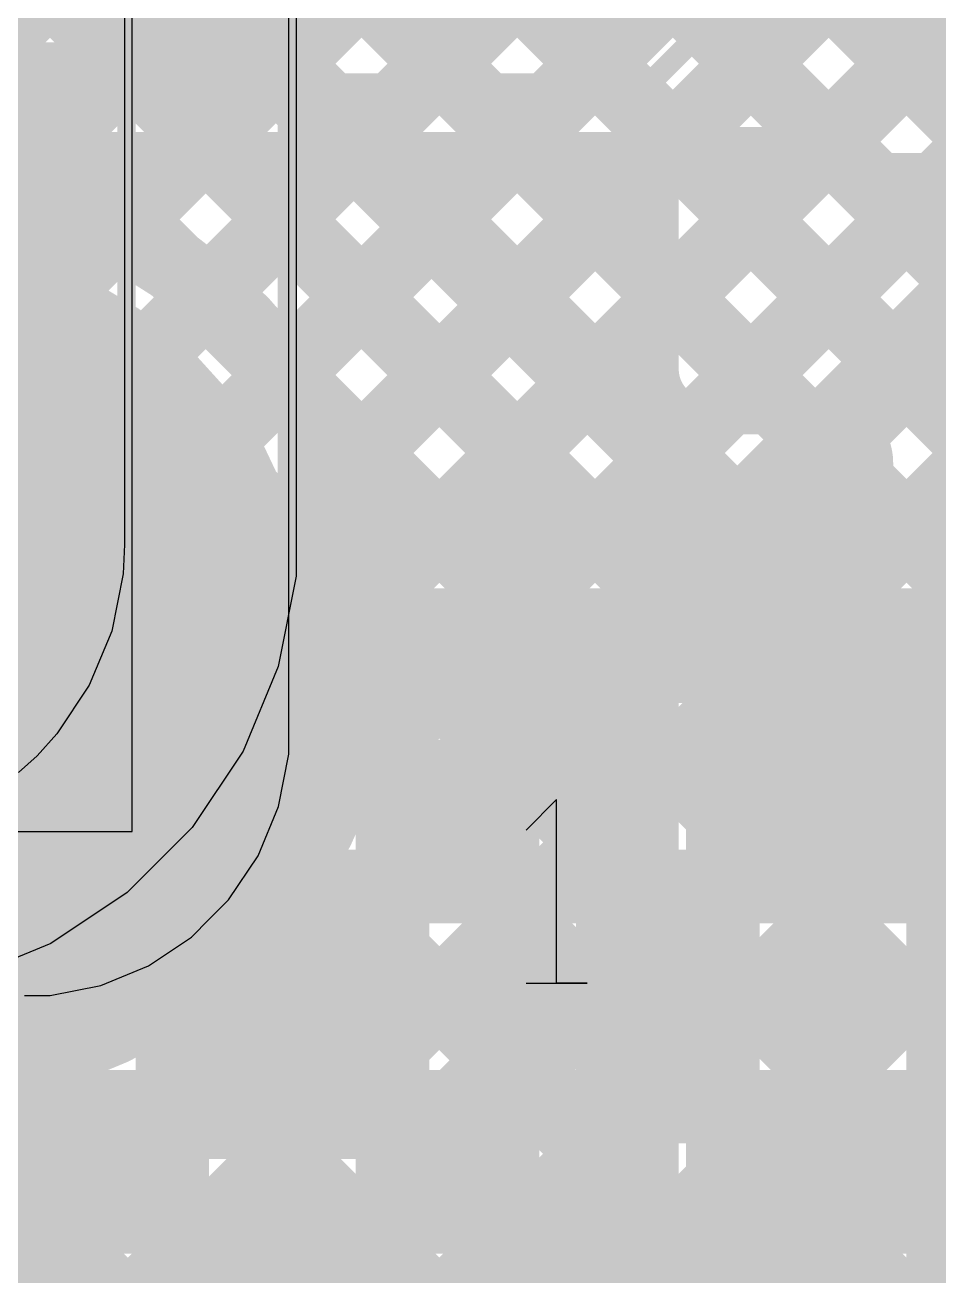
# Model space of a CAD drawing. Header units: millimetres. Extents: x 13 to 259, y -2 to 326.
# Drawn here: x 124.6 to 129.58, y 75.28 to 82.09 of the extents above; entities that cross this region are included whole.
import ezdxf

# ---------------------------------------------------------------- set-up
doc = ezdxf.new("R2010")
doc.units = ezdxf.units.MM
for name, color, linetype in [('BottomLayer', 5, 'Continuous'), ('BottomSolder', 6, 'Continuous'), ('ConnectLayer', 7, 'Continuous'), ('Mechanical14', 56, 'Continuous'), ('Mechanical34', 56, 'Continuous'), ('MidLayer1', 16, 'Continuous'), ('MidLayer2', 76, 'Continuous'), ('MidLayer3', 90, 'Continuous'), ('MidLayer4', 156, 'Continuous'), ('MidLayer5', 130, 'Continuous'), ('MidLayer6', 216, 'Continuous'), ('MultiLayer', 9, 'Continuous'), ('TopLayer', 1, 'Continuous'), ('TopOverlay', 2, 'Continuous'), ('TopSolder', 216, 'Continuous')]:
    doc.layers.add(name, color=color, linetype=linetype)

# ---------------------------------------------------------------- blocks, each defined once
blk = doc.blocks.new('MTG240_400_158')
at = {"layer": 'BottomLayer', "const_width": 2}
blk.add_lwpolyline([(-0.95, 0, 1), (1.05, 0, 1)], format="xyb", close=True, dxfattribs=at)
at = {"layer": 'BottomSolder', "const_width": 2.1016}
blk.add_lwpolyline([(-1.0008, 0, 1), (1.1008, 0, 1)], format="xyb", close=True, dxfattribs=at)
at = {"layer": 'MidLayer1', "const_width": 2}
blk.add_lwpolyline([(-0.95, 0, 1), (1.05, 0, 1)], format="xyb", close=True, dxfattribs=at)
at = {"layer": 'MidLayer2', "const_width": 2}
blk.add_lwpolyline([(-0.95, 0, 1), (1.05, 0, 1)], format="xyb", close=True, dxfattribs=at)
at = {"layer": 'MidLayer3', "const_width": 2}
blk.add_lwpolyline([(-0.95, 0, 1), (1.05, 0, 1)], format="xyb", close=True, dxfattribs=at)
at = {"layer": 'MidLayer4', "const_width": 2}
blk.add_lwpolyline([(-0.95, 0, 1), (1.05, 0, 1)], format="xyb", close=True, dxfattribs=at)
at = {"layer": 'MidLayer5', "const_width": 2}
blk.add_lwpolyline([(-0.95, 0, 1), (1.05, 0, 1)], format="xyb", close=True, dxfattribs=at)
at = {"layer": 'MidLayer6', "const_width": 2}
blk.add_lwpolyline([(-0.95, 0, 1), (1.05, 0, 1)], format="xyb", close=True, dxfattribs=at)
at = {"layer": 'MultiLayer', "const_width": 2}
blk.add_lwpolyline([(-0.95, 0, 1), (1.05, 0, 1)], format="xyb", close=True, dxfattribs=at)
at = {"layer": 'TopLayer', "const_width": 2}
blk.add_lwpolyline([(-0.95, 0, 1), (1.05, 0, 1)], format="xyb", close=True, dxfattribs=at)
at = {"layer": 'TopSolder', "const_width": 2.1016}
blk.add_lwpolyline([(-1.0008, 0, 1), (1.1008, 0, 1)], format="xyb", close=True, dxfattribs=at)
blk = doc.blocks.new('SAMTEC_ASP_127797_01_185')
at = {"layer": 'Mechanical14'}
for p, q in [((25.417, -8.0727), (25.417, -7.7395)), ((25.417, -7.7395), (25.417, -7.9061)), ((25.417, -7.9061), (24.4173, -7.9061)), ((24.4173, -7.9061), (24.5839, -8.0727))]:
    blk.add_line(p, q, dxfattribs=at)
at = {"layer": 'Mechanical14', "const_width": 0.1}
for points in [[(20.5994, -6.1722), (20.0406, -6.1722)], [(20.5994, -6.1722), (20.0406, -6.1722)], [(23.1394, -6.1722), (22.5806, -6.1722)], [(23.1394, -6.1722), (22.5806, -6.1722)], [(20.8534, -7.0866), (20.8534, -6.4262)], [(20.8534, -7.0866), (20.8534, -6.4262)], [(22.3266, -7.0866), (22.3266, -6.4262)], [(22.3266, -7.0866), (22.3266, -6.4262)], [(23.3934, -7.0866), (23.3934, -6.4262)], [(23.3934, -7.0866), (23.3934, -6.4262)], [(22.0726, -7.3406), (21.1074, -7.3406)], [(22.0726, -7.3406), (21.1074, -7.3406)], [(27.1272, -7.3406), (23.6474, -7.3406)], [(27.1272, -7.3406), (23.6474, -7.3406)]]:
    blk.add_lwpolyline(points, dxfattribs=at)
at = {"layer": 'Mechanical14', "const_width": 0.05}
for points in [[(20.5744, -6.1722, 1), (20.6244, -6.1722, 1)], [(20.5744, -6.1722, 1), (20.6244, -6.1722, 1)], [(20.5744, -6.1722, 1), (20.6244, -6.1722, 1)], [(20.5744, -6.1722, 1), (20.6244, -6.1722, 1)], [(22.5556, -6.1722, 1), (22.6056, -6.1722, 1)], [(22.5556, -6.1722, 1), (22.6056, -6.1722, 1)], [(22.5556, -6.1722, 1), (22.6056, -6.1722, 1)], [(22.5556, -6.1722, 1), (22.6056, -6.1722, 1)], [(23.1144, -6.1722, 1), (23.1644, -6.1722, 1)], [(23.1144, -6.1722, 1), (23.1644, -6.1722, 1)], [(23.1144, -6.1722, 1), (23.1644, -6.1722, 1)], [(23.1144, -6.1722, 1), (23.1644, -6.1722, 1)], [(20.8284, -6.4262, 1), (20.8784, -6.4262, 1)], [(20.8284, -6.4262, 1), (20.8784, -6.4262, 1)], [(20.8284, -6.4262, 1), (20.8784, -6.4262, 1)], [(20.8284, -6.4262, 1), (20.8784, -6.4262, 1)], [(22.3016, -6.4262, 1), (22.3516, -6.4262, 1)], [(22.3016, -6.4262, 1), (22.3516, -6.4262, 1)], [(22.3016, -6.4262, 1), (22.3516, -6.4262, 1)], [(22.3016, -6.4262, 1), (22.3516, -6.4262, 1)], [(23.3684, -6.4262, 1), (23.4184, -6.4262, 1)], [(23.3684, -6.4262, 1), (23.4184, -6.4262, 1)], [(23.3684, -6.4262, 1), (23.4184, -6.4262, 1)], [(23.3684, -6.4262, 1), (23.4184, -6.4262, 1)], [(20.8284, -7.0866, 1), (20.8784, -7.0866, 1)], [(20.8284, -7.0866, 1), (20.8784, -7.0866, 1)], [(20.8284, -7.0866, 1), (20.8784, -7.0866, 1)], [(22.3016, -7.0866, 1), (22.3516, -7.0866, 1)], [(22.3016, -7.0866, 1), (22.3516, -7.0866, 1)], [(22.3016, -7.0866, 1), (22.3516, -7.0866, 1)], [(23.3684, -7.0866, 1), (23.4184, -7.0866, 1)], [(23.3684, -7.0866, 1), (23.4184, -7.0866, 1)], [(23.3684, -7.0866, 1), (23.4184, -7.0866, 1)], [(21.0824, -7.3406, 1), (21.1324, -7.3406, 1)], [(21.0824, -7.3406, 1), (21.1324, -7.3406, 1)], [(21.0824, -7.3406, 1), (21.1324, -7.3406, 1)], [(22.0476, -7.3406, 1), (22.0976, -7.3406, 1)], [(22.0476, -7.3406, 1), (22.0976, -7.3406, 1)], [(22.0476, -7.3406, 1), (22.0976, -7.3406, 1)], [(23.6224, -7.3406, 1), (23.6724, -7.3406, 1)], [(23.6224, -7.3406, 1), (23.6724, -7.3406, 1)], [(23.6224, -7.3406, 1), (23.6724, -7.3406, 1)]]:
    blk.add_lwpolyline(points, format="xyb", close=True, dxfattribs=at)
at = {"layer": 'Mechanical14', "const_width": 0.1}
for points in [[(20.5994, -6.1722, -0.414214), (20.8534, -6.4262)], [(20.5994, -6.1722, -0.414214), (20.8534, -6.4262)], [(22.3266, -6.4262, -0.414214), (22.5806, -6.1722)], [(22.3266, -6.4262, -0.414214), (22.5806, -6.1722)], [(23.1394, -6.1722, -0.414214), (23.3934, -6.4262)], [(23.1394, -6.1722, -0.414214), (23.3934, -6.4262)], [(21.1074, -7.3406, -0.414214), (20.8534, -7.0866)], [(22.3266, -7.0866, -0.414214), (22.0726, -7.3406)], [(23.6474, -7.3406, -0.414214), (23.3934, -7.0866)]]:
    blk.add_lwpolyline(points, format="xyb", dxfattribs=at)
at = {"layer": 'TopOverlay'}
for p, q in [((25.417, -8.0727), (25.417, -7.7395)), ((25.417, -7.7395), (25.417, -7.9061)), ((25.417, -7.9061), (24.4173, -7.9061)), ((24.4173, -7.9061), (24.5839, -8.0727))]:
    blk.add_line(p, q, dxfattribs=at)
at = {"layer": 'TopOverlay', "const_width": 0.2}
for points in [[(20.5994, -6.1722), (20.0406, -6.1722)], [(20.5994, -6.1722), (20.0406, -6.1722)], [(23.1394, -6.1722), (22.5806, -6.1722)], [(23.1394, -6.1722), (22.5806, -6.1722)], [(20.8534, -7.0866), (20.8534, -6.4262)], [(20.8534, -7.0866), (20.8534, -6.4262)], [(22.3266, -7.0866), (22.3266, -6.4262)], [(22.3266, -7.0866), (22.3266, -6.4262)], [(23.3934, -7.0866), (23.3934, -6.4262)], [(23.3934, -7.0866), (23.3934, -6.4262)], [(22.0726, -7.3406), (21.1074, -7.3406)], [(22.0726, -7.3406), (21.1074, -7.3406)], [(27.1272, -7.3406), (23.6474, -7.3406)], [(27.1272, -7.3406), (23.6474, -7.3406)]]:
    blk.add_lwpolyline(points, dxfattribs=at)
at = {"layer": 'TopOverlay', "const_width": 0.1}
for points in [[(20.5494, -6.1722, 1), (20.6494, -6.1722, 1)], [(20.5494, -6.1722, 1), (20.6494, -6.1722, 1)], [(20.5494, -6.1722, 1), (20.6494, -6.1722, 1)], [(20.5494, -6.1722, 1), (20.6494, -6.1722, 1)], [(22.5306, -6.1722, 1), (22.6306, -6.1722, 1)], [(22.5306, -6.1722, 1), (22.6306, -6.1722, 1)], [(22.5306, -6.1722, 1), (22.6306, -6.1722, 1)], [(22.5306, -6.1722, 1), (22.6306, -6.1722, 1)], [(23.0894, -6.1722, 1), (23.1894, -6.1722, 1)], [(23.0894, -6.1722, 1), (23.1894, -6.1722, 1)], [(23.0894, -6.1722, 1), (23.1894, -6.1722, 1)], [(23.0894, -6.1722, 1), (23.1894, -6.1722, 1)], [(20.8034, -6.4262, 1), (20.9034, -6.4262, 1)], [(20.8034, -6.4262, 1), (20.9034, -6.4262, 1)], [(20.8034, -6.4262, 1), (20.9034, -6.4262, 1)], [(20.8034, -6.4262, 1), (20.9034, -6.4262, 1)], [(22.2766, -6.4262, 1), (22.3766, -6.4262, 1)], [(22.2766, -6.4262, 1), (22.3766, -6.4262, 1)], [(22.2766, -6.4262, 1), (22.3766, -6.4262, 1)], [(22.2766, -6.4262, 1), (22.3766, -6.4262, 1)], [(23.3434, -6.4262, 1), (23.4434, -6.4262, 1)], [(23.3434, -6.4262, 1), (23.4434, -6.4262, 1)], [(23.3434, -6.4262, 1), (23.4434, -6.4262, 1)], [(23.3434, -6.4262, 1), (23.4434, -6.4262, 1)], [(20.8034, -7.0866, 1), (20.9034, -7.0866, 1)], [(20.8034, -7.0866, 1), (20.9034, -7.0866, 1)], [(20.8034, -7.0866, 1), (20.9034, -7.0866, 1)], [(22.2766, -7.0866, 1), (22.3766, -7.0866, 1)], [(22.2766, -7.0866, 1), (22.3766, -7.0866, 1)], [(22.2766, -7.0866, 1), (22.3766, -7.0866, 1)], [(23.3434, -7.0866, 1), (23.4434, -7.0866, 1)], [(23.3434, -7.0866, 1), (23.4434, -7.0866, 1)], [(23.3434, -7.0866, 1), (23.4434, -7.0866, 1)], [(21.0574, -7.3406, 1), (21.1574, -7.3406, 1)], [(21.0574, -7.3406, 1), (21.1574, -7.3406, 1)], [(21.0574, -7.3406, 1), (21.1574, -7.3406, 1)], [(22.0226, -7.3406, 1), (22.1226, -7.3406, 1)], [(22.0226, -7.3406, 1), (22.1226, -7.3406, 1)], [(22.0226, -7.3406, 1), (22.1226, -7.3406, 1)], [(23.5974, -7.3406, 1), (23.6974, -7.3406, 1)], [(23.5974, -7.3406, 1), (23.6974, -7.3406, 1)], [(23.5974, -7.3406, 1), (23.6974, -7.3406, 1)]]:
    blk.add_lwpolyline(points, format="xyb", close=True, dxfattribs=at)
at = {"layer": 'TopOverlay', "const_width": 0.2}
for points in [[(20.5994, -6.1722, -0.414214), (20.8534, -6.4262)], [(20.5994, -6.1722, -0.414214), (20.8534, -6.4262)], [(22.3266, -6.4262, -0.414214), (22.5806, -6.1722)], [(22.3266, -6.4262, -0.414214), (22.5806, -6.1722)], [(23.1394, -6.1722, -0.414214), (23.3934, -6.4262)], [(23.1394, -6.1722, -0.414214), (23.3934, -6.4262)], [(21.1074, -7.3406, -0.414214), (20.8534, -7.0866)], [(22.3266, -7.0866, -0.414214), (22.0726, -7.3406)], [(23.6474, -7.3406, -0.414214), (23.3934, -7.0866)]]:
    blk.add_lwpolyline(points, format="xyb", dxfattribs=at)

msp = doc.modelspace()

# ---------------------------------------------------------------- linework, layer by layer
at = {"layer": 'ConnectLayer'}
for p, q in [((125.1812, 77.7), (125.1812, 125.875)), ((126.075, 124.285), (126.075, 79.34)), ((126.075, 79.34), (126.075, 79.0898)), ((126.075, 79.0898), (125.9774, 78.5991)), ((125.9774, 78.5991), (125.786, 78.1369)), ((125.786, 78.1369), (125.508, 77.7209)), ((125.508, 77.7209), (125.1542, 77.3671)), ((101.875, 77.7), (125.1812, 77.7)), ((125.1542, 77.3671), (124.7382, 77.0891)), ((124.7382, 77.0891), (124.2759, 76.8976))]:
    msp.add_line(p, q, dxfattribs=at)
at = {"layer": 'ConnectLayer', "const_width": 0.4}
for points in [[(114.7732, 96.51), (135.1583, 76.1249)], [(114.7732, 96.51), (135.1583, 76.1249)], [(110.9531, 96.0875), (133.3382, 73.7024)], [(110.9531, 96.0875), (133.3382, 73.7024)], [(121.3698, 69.6096), (143.6009, 91.8407)], [(121.3698, 69.6096), (143.6009, 91.8407)], [(125.0898, 80.9664), (132.9254, 88.802)], [(125.0898, 80.9664), (132.9254, 88.802)], [(125.9638, 81.8404), (132.9254, 88.802)], [(125.6045, 80.6325), (133.3546, 88.3827)], [(125.6045, 80.6325), (133.3546, 88.3827)], [(126.3881, 81.4161), (133.3546, 88.3827)], [(126.0103, 80.1898), (131.8135, 85.993)], [(126.0103, 80.1898), (131.8135, 85.993)], [(126.8124, 80.9919), (131.8135, 85.993)], [(125.936, 85.3472), (135.1583, 76.1249)], [(126.3035, 79.6345), (131.6566, 84.9876)], [(126.3035, 79.6345), (131.6566, 84.9876)], [(127.2366, 80.5676), (131.6566, 84.9876)], [(126.2861, 77.9201), (133.0863, 84.7202)], [(126.2861, 77.9201), (133.0863, 84.7202)], [(128.0852, 79.7191), (133.0863, 84.7202)], [(126.4494, 78.9319), (132.0891, 84.5716)], [(126.4494, 78.9319), (132.0891, 84.5716)], [(127.6609, 80.1433), (132.0891, 84.5716)], [(126.0092, 84.4255), (134.6235, 75.8112)], [(126.0092, 84.4255), (134.6235, 75.8112)], [(126.0092, 84.4255), (134.6235, 75.8112)], [(125.2599, 84.3262), (134.3552, 75.2309)], [(125.2599, 84.3262), (134.3552, 75.2309)], [(125.2599, 84.3262), (134.0004, 75.5858)], [(120.3412, 71.1266), (132.9279, 83.7133)], [(120.3412, 71.1266), (132.9279, 83.7133)], [(128.5094, 79.2948), (132.9279, 83.7133)], [(122.9673, 83.2247), (125.4128, 80.7792)], [(122.9673, 83.2247), (125.4128, 80.7792)], [(123.182, 83.01), (125.4128, 80.7792)], [(124.0305, 83.01), (127.6755, 79.365)], [(125.0898, 80.9664), (127.1334, 83.01)], [(125.6045, 80.6325), (127.982, 83.01)], [(126.0103, 80.1898), (128.8305, 83.01)], [(126.3035, 79.6345), (129.6745, 83.0055)], [(126.5761, 83.01), (130.2211, 79.365)], [(127.4247, 83.01), (131.0697, 79.365)], [(128.2732, 83.01), (132.2985, 78.9847)], [(126.8826, 79.365), (130.2633, 82.7457)], [(127.7311, 79.365), (131.1118, 82.7457)], [(128.5796, 79.365), (131.9603, 82.7457)], [(123.5837, 81.1573), (124.9864, 82.56)], [(123.5837, 81.1573), (124.9864, 82.56)], [(123.5837, 81.1573), (124.9864, 82.56)], [(126.1644, 82.5732), (139.4893, 69.2484)], [(126.1644, 82.5732), (139.4893, 69.2484)], [(126.1644, 82.5732), (133.1518, 75.5858)], [(126.1644, 82.5732), (129.3726, 79.365)], [(124.4452, 81.1703), (125.3357, 82.0608)], [(124.4452, 81.1703), (125.3357, 82.0608)], [(124.4452, 81.1703), (125.3357, 82.0608)], [(125.7634, 82.0409), (132.2184, 75.5858)], [(125.824, 82.0651), (134.3437, 73.5453)], [(125.824, 82.0651), (134.3437, 73.5453)], [(125.824, 82.0651), (132.3033, 75.5858)], [(125.824, 82.0651), (128.5241, 79.365)], [(97.8303, 81.8), (125.2405, 81.8)], [(111.5149, 68.24), (125.0749, 81.8)], [(118.4523, 81.8), (132.0123, 68.24)], [(119.3009, 81.8), (132.8608, 68.24)], [(120.1494, 81.8), (133.7094, 68.24)], [(120.9979, 81.8), (134.5579, 68.24)], [(121.8464, 81.8), (135.4064, 68.24)], [(122.695, 81.8), (136.255, 68.24)], [(123.5435, 81.8), (137.1035, 68.24)], [(124.392, 81.8), (137.952, 68.24)], [(125.2405, 81.8), (131.9948, 75.0458)], [(125.2405, 81.8), (131.9948, 75.0458)], [(122.1209, 72.0578), (131.7537, 81.6905)], [(122.1209, 72.0578), (131.7537, 81.6905)], [(128.9337, 78.8705), (131.7537, 81.6905)], [(129.4281, 79.365), (131.7537, 81.6905)], [(112.3635, 68.24), (125.582, 81.4586)], [(113.212, 68.24), (126.0063, 81.0343)], [(122.6057, 71.6941), (131.8192, 80.9075)], [(122.6057, 71.6941), (131.8192, 80.9075)], [(129.3579, 78.4463), (131.8192, 80.9075)], [(114.0605, 68.24), (126.4305, 80.61)], [(124.5906, 71.9818), (133.0093, 80.4006)], [(124.5906, 71.9818), (133.0093, 80.4006)], [(114.909, 68.24), (126.8548, 80.1858)], [(126.0293, 80.1628), (132.6011, 73.5909)], [(126.0293, 80.1628), (132.6011, 73.5909)], [(126.0293, 80.1628), (126.827, 79.365)], [(115.7576, 68.24), (127.2791, 79.7615)], [(124.9142, 71.457), (133.092, 79.6348)], [(124.9142, 71.457), (133.092, 79.6348)], [(126.3857, 79.365), (131.6358, 79.365)], [(116.6061, 68.24), (127.7033, 79.3372)], [(117.4546, 68.24), (128.1276, 78.913)], [(126.4513, 78.8922), (132.0003, 73.3432)], [(126.4513, 78.8922), (132.0003, 73.3432)], [(68.2908, 78.825), (131.6358, 78.825)], [(124.7998, 68.24), (124.7998, 78.825)], [(125.3997, 68.24), (125.3997, 78.825)], [(125.9997, 68.24), (125.9997, 78.825)], [(126.5997, 68.24), (126.5997, 78.825)], [(127.1997, 68.24), (127.1997, 78.825)], [(127.7997, 68.24), (127.7997, 78.825)], [(128.3997, 68.24), (128.3997, 78.825)], [(128.9997, 68.24), (128.9997, 78.825)], [(129.5997, 68.24), (129.5997, 78.825)], [(68.258, 78.5998), (131.6685, 78.5998)], [(126.3449, 72.0391), (132.9304, 78.6246)], [(126.3449, 72.0391), (132.9304, 78.6246)], [(118.3031, 68.24), (128.5518, 78.4887)], [(126.3594, 78.1356), (131.5001, 72.9949)], [(126.3594, 78.1356), (131.5001, 72.9949)], [(119.1517, 68.24), (128.9761, 78.0644)], [(68.24, 77.9998), (133.1439, 77.9998)], [(120.0002, 68.24), (129.4004, 77.6402)], [(126.1001, 77.5463), (131.0893, 72.5572)], [(126.1001, 77.5463), (131.0893, 72.5572)], [(68.24, 77.3998), (132.9186, 77.3998)], [(120.8487, 68.24), (129.8246, 77.2159)], [(125.723, 77.075), (130.7697, 72.0282)], [(125.723, 77.075), (130.7697, 72.0282)], [(68.24, 76.7998), (140.6197, 76.7998)], [(121.6973, 68.24), (130.2489, 76.7917)], [(125.2381, 76.7113), (130.5579, 71.3915)], [(125.2381, 76.7113), (130.5579, 71.3915)], [(120.2355, 71.8695), (124.93, 76.5639)], [(120.2355, 71.8695), (124.93, 76.5639)], [(124.6323, 76.4686), (129.1812, 71.9197)], [(124.6323, 76.4686), (129.1812, 71.9197)], [(122.5458, 68.24), (130.6732, 76.3674)], [(123.8467, 76.4056), (128.3494, 71.9029)], [(123.8467, 76.4056), (128.3494, 71.9029)], [(68.24, 76.1998), (141.7249, 76.1998)], [(68.24, 75.5998), (134.4732, 75.5998)]]:
    msp.add_lwpolyline(points, dxfattribs=at)
at = {"layer": 'ConnectLayer'}
for points, const_width in [([(126.165, 82.6, 1), (124.985, 82.6, 1)], 0.4), ([(126.165, 82.6, 1), (124.985, 82.6, 1)], 0.4), ([(125.2357, 82.0608, 1), (125.4357, 82.0608, 1)], 0.2), ([(125.2357, 82.0608, 1), (125.4357, 82.0608, 1)], 0.2), ([(125.2357, 82.0608, 1), (125.4357, 82.0608, 1)], 0.2), ([(125.6634, 82.0409, 1), (125.8634, 82.0409, 1)], 0.2), ([(125.6634, 82.0409, 1), (125.8634, 82.0409, 1)], 0.2), ([(125.724, 82.0651, 1), (125.924, 82.0651, 1)], 0.2), ([(125.724, 82.0651, 1), (125.924, 82.0651, 1)], 0.2), ([(125.724, 82.0651, 1), (125.924, 82.0651, 1)], 0.2), ([(125.724, 82.0651, 1), (125.924, 82.0651, 1)], 0.2), ([(124.9749, 81.8, 1), (125.1749, 81.8, 1)], 0.2), ([(125.1405, 81.8, 1), (125.3405, 81.8, 1)], 0.2), ([(125.1405, 81.8, 1), (125.3405, 81.8, 1)], 0.2), ([(125.1405, 81.8, 1), (125.3405, 81.8, 1)], 0.2), ([(125.8638, 81.8404, 1), (126.0638, 81.8404, 1)], 0.2), ([(125.482, 81.4586, 1), (125.682, 81.4586, 1)], 0.2), ([(126.2881, 81.4161, 1), (126.4881, 81.4161, 1)], 0.2), ([(124.3452, 81.1703, 1), (124.5452, 81.1703, 1)], 0.2), ([(124.3452, 81.1703, 1), (124.5452, 81.1703, 1)], 0.2), ([(124.3452, 81.1703, 1), (124.5452, 81.1703, 1)], 0.2), ([(125.9063, 81.0343, 1), (126.1063, 81.0343, 1)], 0.2), ([(126.7124, 80.9919, 1), (126.9124, 80.9919, 1)], 0.2), ([(124.9898, 80.9664, 1), (125.1898, 80.9664, 1)], 0.2), ([(124.9898, 80.9664, 1), (125.1898, 80.9664, 1)], 0.2), ([(124.9898, 80.9664, 1), (125.1898, 80.9664, 1)], 0.2), ([(125.3128, 80.7792, 1), (125.5128, 80.7792, 1)], 0.2), ([(125.3128, 80.7792, 1), (125.5128, 80.7792, 1)], 0.2), ([(125.3128, 80.7792, 1), (125.5128, 80.7792, 1)], 0.2), ([(125.5045, 80.6325, 1), (125.7045, 80.6325, 1)], 0.2), ([(125.5045, 80.6325, 1), (125.7045, 80.6325, 1)], 0.2), ([(125.5045, 80.6325, 1), (125.7045, 80.6325, 1)], 0.2), ([(126.3305, 80.61, 1), (126.5305, 80.61, 1)], 0.2), ([(127.1366, 80.5676, 1), (127.3366, 80.5676, 1)], 0.2), ([(125.9103, 80.1898, 1), (126.1103, 80.1898, 1)], 0.2), ([(125.9103, 80.1898, 1), (126.1103, 80.1898, 1)], 0.2), ([(125.9103, 80.1898, 1), (126.1103, 80.1898, 1)], 0.2), ([(125.9293, 80.1628, 1), (126.1293, 80.1628, 1)], 0.2), ([(125.9293, 80.1628, 1), (126.1293, 80.1628, 1)], 0.2), ([(125.9293, 80.1628, 1), (126.1293, 80.1628, 1)], 0.2), ([(126.7548, 80.1858, 1), (126.9548, 80.1858, 1)], 0.2), ([(127.5609, 80.1433, 1), (127.7609, 80.1433, 1)], 0.2), ([(127.1791, 79.7615, 1), (127.3791, 79.7615, 1)], 0.2), ([(127.9852, 79.7191, 1), (128.1852, 79.7191, 1)], 0.2), ([(126.2035, 79.6345, 1), (126.4035, 79.6345, 1)], 0.2), ([(126.2035, 79.6345, 1), (126.4035, 79.6345, 1)], 0.2), ([(126.2035, 79.6345, 1), (126.4035, 79.6345, 1)], 0.2), ([(126.2857, 79.365, 1), (126.4857, 79.365, 1)], 0.2), ([(126.2857, 79.365, 1), (126.4857, 79.365, 1)], 0.2), ([(126.727, 79.365, 1), (126.927, 79.365, 1)], 0.2), ([(126.7826, 79.365, 1), (126.9826, 79.365, 1)], 0.2), ([(127.5755, 79.365, 1), (127.7755, 79.365, 1)], 0.2), ([(127.6311, 79.365, 1), (127.8311, 79.365, 1)], 0.2), ([(128.4241, 79.365, 1), (128.6241, 79.365, 1)], 0.2), ([(128.4796, 79.365, 1), (128.6796, 79.365, 1)], 0.2), ([(129.2726, 79.365, 1), (129.4726, 79.365, 1)], 0.2), ([(129.3281, 79.365, 1), (129.5281, 79.365, 1)], 0.2), ([(127.6033, 79.3372, 1), (127.8033, 79.3372, 1)], 0.2), ([(128.4094, 79.2948, 1), (128.6094, 79.2948, 1)], 0.2), ([(126.3494, 78.9319, 1), (126.5494, 78.9319, 1)], 0.2), ([(126.3494, 78.9319, 1), (126.5494, 78.9319, 1)], 0.2), ([(126.3513, 78.8922, 1), (126.5513, 78.8922, 1)], 0.2), ([(126.3513, 78.8922, 1), (126.5513, 78.8922, 1)], 0.2), ([(128.0276, 78.913, 1), (128.2276, 78.913, 1)], 0.2), ([(128.8337, 78.8705, 1), (129.0337, 78.8705, 1)], 0.2), ([(124.6998, 78.825, 1), (124.8998, 78.825, 1)], 0.2), ([(125.2997, 78.825, 1), (125.4997, 78.825, 1)], 0.2), ([(125.8997, 78.825, 1), (126.0997, 78.825, 1)], 0.2), ([(126.353, 78.8, 1), (126.553, 78.8, 1)], 0.2), ([(126.353, 78.8, 1), (126.553, 78.8, 1)], 0.2), ([(126.353, 78.8, 1), (126.553, 78.8, 1)], 0.2), ([(126.353, 78.8, 1), (126.553, 78.8, 1)], 0.2), ([(126.4997, 78.825, 1), (126.6997, 78.825, 1)], 0.2), ([(127.0997, 78.825, 1), (127.2997, 78.825, 1)], 0.2), ([(127.6997, 78.825, 1), (127.8997, 78.825, 1)], 0.2), ([(128.2997, 78.825, 1), (128.4997, 78.825, 1)], 0.2), ([(128.8997, 78.825, 1), (129.0997, 78.825, 1)], 0.2), ([(129.4997, 78.825, 1), (129.6997, 78.825, 1)], 0.2), ([(128.4518, 78.4887, 1), (128.6518, 78.4887, 1)], 0.2), ([(129.2579, 78.4463, 1), (129.4579, 78.4463, 1)], 0.2), ([(126.2594, 78.1356, 1), (126.4594, 78.1356, 1)], 0.2), ([(126.2594, 78.1356, 1), (126.4594, 78.1356, 1)], 0.2), ([(128.8761, 78.0644, 1), (129.0761, 78.0644, 1)], 0.2), ([(126.1861, 77.9201, 1), (126.3861, 77.9201, 1)], 0.2), ([(126.1861, 77.9201, 1), (126.3861, 77.9201, 1)], 0.2), ([(129.3004, 77.6402, 1), (129.5004, 77.6402, 1)], 0.2), ([(126.0001, 77.5463, 1), (126.2001, 77.5463, 1)], 0.2), ([(126.0001, 77.5463, 1), (126.2001, 77.5463, 1)], 0.2), ([(125.623, 77.075, 1), (125.823, 77.075, 1)], 0.2), ([(125.623, 77.075, 1), (125.823, 77.075, 1)], 0.2), ([(125.1381, 76.7113, 1), (125.3381, 76.7113, 1)], 0.2), ([(125.1381, 76.7113, 1), (125.3381, 76.7113, 1)], 0.2), ([(124.83, 76.5639, 1), (125.03, 76.5639, 1)], 0.2), ([(124.83, 76.5639, 1), (125.03, 76.5639, 1)], 0.2), ([(124.5323, 76.4686, 1), (124.7323, 76.4686, 1)], 0.2), ([(124.5323, 76.4686, 1), (124.7323, 76.4686, 1)], 0.2)]:
    msp.add_lwpolyline(points, format="xyb", close=True, dxfattribs=dict(at, const_width=const_width))
at = {"layer": 'ConnectLayer', "const_width": 0.4}
for points in [[(126.165, 82.6, -1.482851), (125.1508, 83.01)], [(126.165, 82.6, -0.321966), (125.7634, 82.0409)], [(121.8419, 77.8521, -1.226484), (126.453, 78.8)], [(121.8419, 77.8521, -1.226484), (126.453, 78.8)], [(121.7144, 79.365, -0.786938), (126.3857, 79.365)], [(126.453, 78.8, -0.633971), (122.5217, 76.9456)], [(126.453, 78.8, -0.633971), (122.5217, 76.9456)]]:
    msp.add_lwpolyline(points, format="xyb", dxfattribs=at)
at = {"layer": 'Mechanical34', "const_width": 0.1}
for points in [[(126.025, 78.07), (126.025, 125.5227)], [(125.15, 80.525), (125.15, 123.1)], [(124.0496, 78.8), (125.9916, 78.8)], [(70.8, 76.8), (124.755, 76.8)]]:
    msp.add_lwpolyline(points, dxfattribs=at)
at = {"layer": 'Mechanical34'}
for points, const_width in [([(126.0896, 78.775, 1), (122.0605, 78.775, 1)], 0.1), ([(125.125, 80.525, 1), (125.175, 80.525, 1)], 0.05), ([(125.2416, 78.8, 1), (122.8416, 78.8, 1)], 0.1), ([(125.2166, 78.8, 1), (125.2666, 78.8, 1)], 0.05), ([(125.9666, 78.8, 1), (126.0166, 78.8, 1)], 0.05), ([(126.0646, 78.775, 1), (126.1146, 78.775, 1)], 0.05), ([(126, 78.07, 1), (126.05, 78.07, 1)], 0.05), ([(126, 78.07, 1), (126.05, 78.07, 1)], 0.05), ([(124.73, 76.8, 1), (124.78, 76.8, 1)], 0.05), ([(124.73, 76.8, 1), (124.78, 76.8, 1)], 0.05)]:
    msp.add_lwpolyline(points, format="xyb", close=True, dxfattribs=dict(at, const_width=const_width))
at = {"layer": 'Mechanical34', "const_width": 0.1}
msp.add_lwpolyline([(126.025, 78.07, -0.414214), (124.755, 76.8)], format="xyb", dxfattribs=at)
at = {"layer": 'MidLayer2', "const_width": 0.12}
msp.add_lwpolyline([(122.2691, 81.3357), (132.225, 81.3357)], dxfattribs=at)
at = {"layer": 'MidLayer4', "const_width": 0.12}
for points in [[(127.995, 81.77), (129.245, 83.02)], [(128.1276, 81.45), (129.3776, 82.7)], [(128.0551, 79.6366), (130.6269, 82.2084)], [(128.375, 79.5041), (130.7594, 81.8885)], [(122.62, 81.77), (127.995, 81.77)], [(122.7526, 81.45), (128.1276, 81.45)], [(128.0551, 77.5125), (128.0551, 79.6366)], [(128.375, 77.3799), (128.375, 79.5041)], [(126.8376, 76.295), (128.0551, 77.5125)], [(126.9701, 75.975), (128.375, 77.3799)], [(113.8051, 76.295), (126.8376, 76.295)], [(113.6725, 75.975), (126.9701, 75.975)]]:
    msp.add_lwpolyline(points, dxfattribs=at)
at = {"layer": 'MidLayer4', "const_width": 0.06}
for points in [[(127.965, 81.77, 1), (128.025, 81.77, 1)], [(127.965, 81.77, 1), (128.025, 81.77, 1)], [(128.0976, 81.45, 1), (128.1576, 81.45, 1)], [(128.0976, 81.45, 1), (128.1576, 81.45, 1)], [(128.0251, 79.6366, 1), (128.0851, 79.6366, 1)], [(128.0251, 79.6366, 1), (128.0851, 79.6366, 1)], [(128.3451, 79.5041, 1), (128.405, 79.5041, 1)], [(128.3451, 79.5041, 1), (128.405, 79.5041, 1)], [(128.0251, 77.5125, 1), (128.0851, 77.5125, 1)], [(128.0251, 77.5125, 1), (128.0851, 77.5125, 1)], [(128.3451, 77.3799, 1), (128.405, 77.3799, 1)], [(128.3451, 77.3799, 1), (128.405, 77.3799, 1)], [(126.8076, 76.295, 1), (126.8676, 76.295, 1)], [(126.8076, 76.295, 1), (126.8676, 76.295, 1)], [(126.9401, 75.975, 1), (127.0001, 75.975, 1)], [(126.9401, 75.975, 1), (127.0001, 75.975, 1)]]:
    msp.add_lwpolyline(points, format="xyb", close=True, dxfattribs=at)
at = {"layer": 'TopLayer'}
for p, q in [((125.1398, 108.6741), (125.1398, 79.2626)), ((126.035, 78.2659), (126.035, 108.6726)), ((125.1398, 79.2626), (125.132, 79.1031)), ((125.132, 79.1031), (125.0698, 78.7904)), ((125.0698, 78.7904), (124.9477, 78.4958)), ((124.9477, 78.4958), (124.7706, 78.2307)), ((126.035, 78.1207), (126.035, 78.2659)), ((126.035, 78.2659), (126.035, 78.2659)), ((124.7706, 78.2307), (124.6634, 78.1124)), ((125.9783, 77.8358), (126.035, 78.1207)), ((124.6634, 78.1124), (124.5625, 78.021)), ((124.6634, 78.1124), (124.6634, 78.1124)), ((125.8672, 77.5675), (125.9783, 77.8358)), ((125.7059, 77.3261), (125.8672, 77.5675)), ((125.6032, 77.2234), (125.7059, 77.3261)), ((125.5039, 77.1241), (125.6032, 77.2234)), ((125.2704, 76.9681), (125.5039, 77.1241)), ((125.0109, 76.8606), (125.2704, 76.9681)), ((124.7354, 76.8058), (125.0109, 76.8606)), ((124.595, 76.8058), (124.7354, 76.8058))]:
    msp.add_line(p, q, dxfattribs=at)

# ---------------------------------------------------------------- block references
at = {"rotation": 270}
msp.add_blockref('SAMTEC_ASP_127797_01_185', (135.4, 102.2907), dxfattribs=at)
msp.add_blockref('MTG240_400_158', (124, 78.8))

doc.saveas('drawing.dxf')
